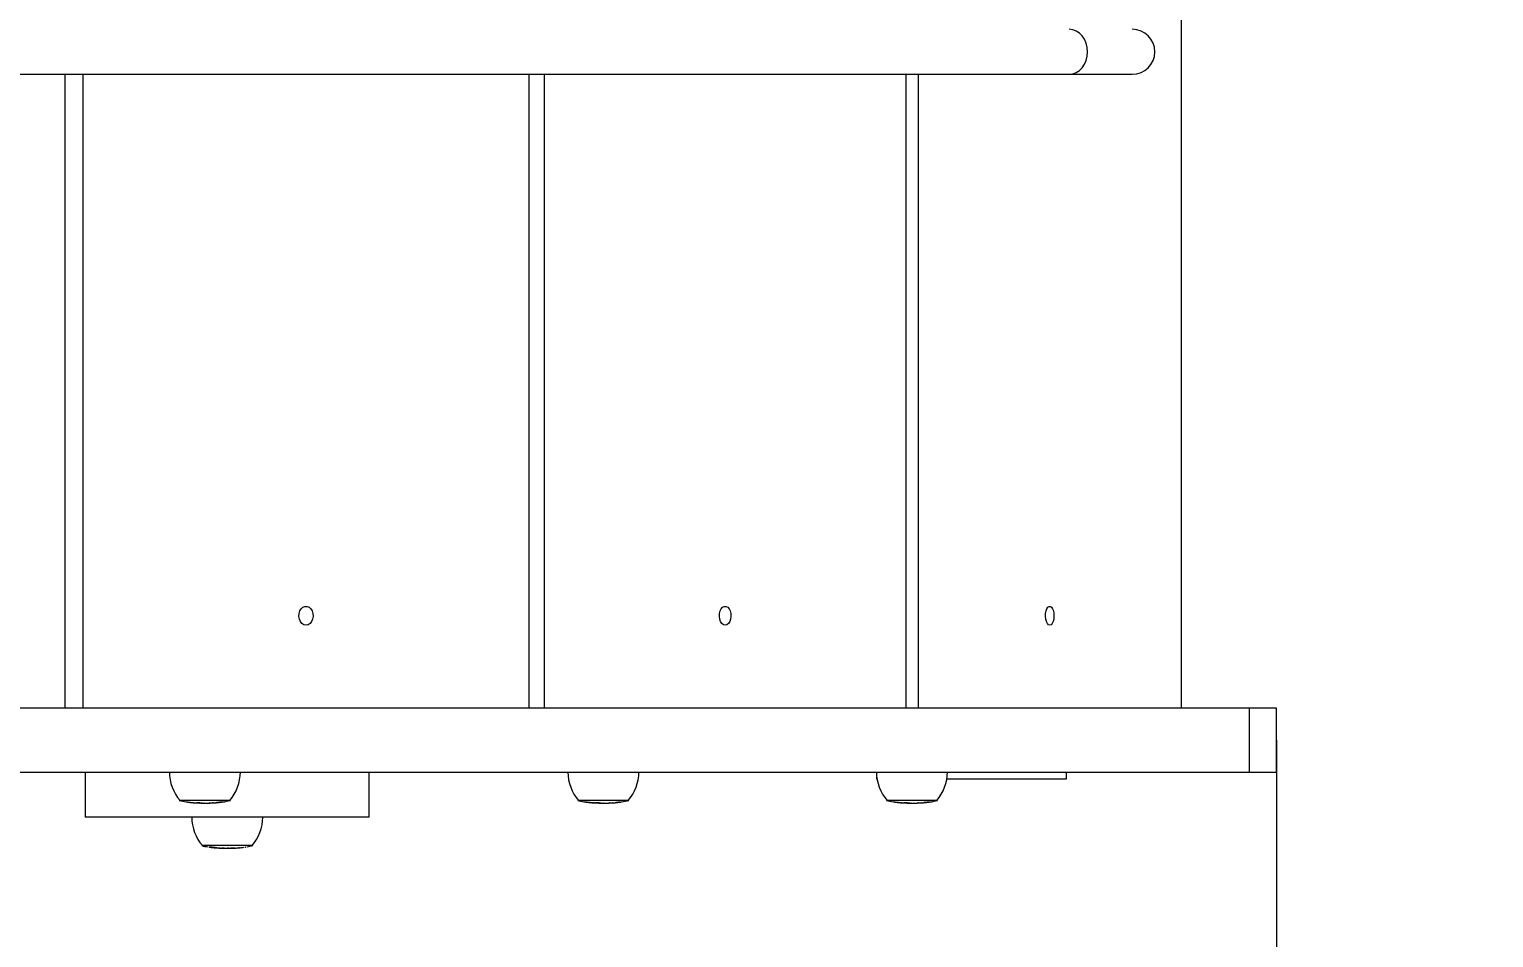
# Model space of a CAD drawing. Header units: millimetres. Extents: x -6796 to 9036, y -6828 to 5710.
# Drawn here: x 4953 to 5571, y 269 to 653 of the extents above; entities that cross this region are included whole.
import ezdxf

# ---------------------------------------------------------------- set-up
doc = ezdxf.new("R2010")
doc.units = ezdxf.units.MM
doc.layers.add('DIKOM_РАЗМЕР_ЗОНА', color=7, linetype='Continuous')
doc.layers.add('DIKOM_РАЗМЕР_ОБЪЕКТА', color=7, linetype='Continuous')
doc.styles.add('style1', font='arial.ttf', dxfattribs={"width": 0.8})
doc.dimstyles.new('1-50', dxfattribs={"dimtxt": 300, "dimasz": 200, "dimexe": 100, "dimexo": 0, "dimgap": 100, "dimtad": 1, "dimtxsty": 'style1', "dimcen": 200, "dimclrd": 7, "dimclre": 7, "dimclrt": 7, "dimadec": 1, "dimazin": 2, "dimtfac": 1, "dimtmove": 0, "dimatfit": 2, "dimfxl": 0, "dimlwd": 25, "dimlwe": 18, "dimarcsym": 0})

# ---------------------------------------------------------------- blocks, each defined once
blk = doc.blocks.new('*D11')
at = {"layer": 'Defpoints', "color": 0, "transparency": 16777216}
for p in [(-5295.52, 688.88), (5479.37, 352.85), (5479.37, -5858.19)]:
    blk.add_point(p, dxfattribs=at)
at = {"layer": 'DIKOM_РАЗМЕР_ОБЪЕКТА', "color": 7, "lineweight": 18, "transparency": 16777216}
for p, q in [((-5295.52, 688.88), (-5295.52, -5958.19)), ((5479.37, 352.85), (5479.37, -5958.19))]:
    blk.add_line(p, q, dxfattribs=at)
at = {"layer": 'DIKOM_РАЗМЕР_ОБЪЕКТА', "color": 7, "lineweight": 25, "transparency": 16777216}
blk.add_line((-5095.52, -5858.19), (5279.37, -5858.19), dxfattribs=at)
at = {"layer": 'DIKOM_РАЗМЕР_ОБЪЕКТА', "color": 7, "transparency": 16777216}
for points in [[(-5095.52, -5824.85), (-5095.52, -5891.52), (-5295.52, -5858.19)], [(5279.37, -5824.85), (5279.37, -5891.52), (5479.37, -5858.19)]]:
    blk.add_solid(points, dxfattribs=at)
at = {"layer": 'DIKOM_РАЗМЕР_ОБЪЕКТА', "color": 7, "transparency": 16777216, "insert": (180.34, -5605.01), "char_height": 300, "attachment_point": 5, "style": 'style1'}
blk.add_mtext('10800', dxfattribs=at)
blk = doc.blocks.new('*D12')
at = {"layer": 'Defpoints', "color": 0, "transparency": 16777216}
for p in [(2948.75, 3709.77), (8020.57, 3709.77), (3585.49, -3770.48)]:
    blk.add_point(p, dxfattribs=at)
at = {"layer": 'DIKOM_РАЗМЕР_ОБЪЕКТА', "color": 7, "lineweight": 18, "transparency": 16777216}
for p, q in [((2948.75, 3709.77), (8120.57, 3709.77)), ((3585.49, -3770.48), (8120.57, -3770.48))]:
    blk.add_line(p, q, dxfattribs=at)
at = {"layer": 'DIKOM_РАЗМЕР_ОБЪЕКТА', "color": 7, "lineweight": 25, "transparency": 16777216}
blk.add_line((8020.57, -3570.48), (8020.57, 3509.77), dxfattribs=at)
at = {"layer": 'DIKOM_РАЗМЕР_ОБЪЕКТА', "color": 7, "transparency": 16777216}
for points in [[(7987.24, 3509.77), (8053.9, 3509.77), (8020.57, 3709.77)], [(7987.24, -3570.48), (8053.9, -3570.48), (8020.57, -3770.48)]]:
    blk.add_solid(points, dxfattribs=at)
at = {"layer": 'DIKOM_РАЗМЕР_ОБЪЕКТА', "color": 7, "transparency": 16777216, "insert": (7767.4, 241.53), "char_height": 300, "attachment_point": 5, "rotation": 90, "style": 'style1'}
blk.add_mtext('7500', dxfattribs=at)
blk = doc.blocks.new('*D13')
at = {"layer": 'Defpoints', "color": 0, "transparency": 16777216}
for p in [(3235.25, 5709.77), (3235.49, -5270.48), (8936.08, -5270.48)]:
    blk.add_point(p, dxfattribs=at)
at = {"layer": 'DIKOM_РАЗМЕР_ЗОНА', "color": 7, "lineweight": 18, "transparency": 16777216}
for p, q in [((3235.25, 5709.77), (9036.08, 5709.77)), ((3235.49, -5270.48), (9036.08, -5270.48))]:
    blk.add_line(p, q, dxfattribs=at)
at = {"layer": 'DIKOM_РАЗМЕР_ЗОНА', "color": 7, "lineweight": 25, "transparency": 16777216}
blk.add_line((8936.08, 5509.77), (8936.08, -5070.48), dxfattribs=at)
at = {"layer": 'DIKOM_РАЗМЕР_ЗОНА', "color": 7, "transparency": 16777216}
for points in [[(8902.74, 5509.77), (8969.41, 5509.77), (8936.08, 5709.77)], [(8902.74, -5070.48), (8969.41, -5070.48), (8936.08, -5270.48)]]:
    blk.add_solid(points, dxfattribs=at)
at = {"layer": 'DIKOM_РАЗМЕР_ЗОНА', "color": 7, "transparency": 16777216, "insert": (8682.91, 289.46), "char_height": 300, "attachment_point": 5, "rotation": 90, "style": 'style1'}
blk.add_mtext('11000', dxfattribs=at)
blk = doc.blocks.new('*D14')
at = {"layer": 'Defpoints', "color": 0, "transparency": 16777216}
for p in [(-6795.52, 688.88), (6979.37, 688.88), (6979.37, -6727.83)]:
    blk.add_point(p, dxfattribs=at)
at = {"layer": 'DIKOM_РАЗМЕР_ЗОНА', "color": 7, "lineweight": 18, "transparency": 16777216}
for p, q in [((-6795.52, 688.88), (-6795.52, -6827.83)), ((6979.37, 688.88), (6979.37, -6827.83))]:
    blk.add_line(p, q, dxfattribs=at)
at = {"layer": 'DIKOM_РАЗМЕР_ЗОНА', "color": 7, "lineweight": 25, "transparency": 16777216}
blk.add_line((-6595.52, -6727.83), (6779.37, -6727.83), dxfattribs=at)
at = {"layer": 'DIKOM_РАЗМЕР_ЗОНА', "color": 7, "transparency": 16777216}
for points in [[(-6595.52, -6694.5), (-6595.52, -6761.17), (-6795.52, -6727.83)], [(6779.37, -6694.5), (6779.37, -6761.17), (6979.37, -6727.83)]]:
    blk.add_solid(points, dxfattribs=at)
at = {"layer": 'DIKOM_РАЗМЕР_ЗОНА', "color": 7, "transparency": 16777216, "insert": (26.03, -6474.56), "char_height": 300, "attachment_point": 5, "style": 'style1'}
blk.add_mtext('13800', dxfattribs=at)

msp = doc.modelspace()

# ---------------------------------------------------------------- linework, layer by layer
at = {"color": 7, "linetype": 'Continuous', "lineweight": 15}
for p, q in [((5439.212, 366.349), (5439.212, 1012.349)), ((4567.613, 633.849), (5391.835, 633.849)), ((4967.879, 366.349), (4967.879, 633.849)), ((4975.278, 633.849), (4975.278, 366.349)), ((5163.787, 366.349), (5163.787, 633.849)), ((5170.17, 633.849), (5170.17, 366.349)), ((5322.945, 366.349), (5322.945, 633.849)), ((5328.066, 633.849), (5328.066, 366.349)), ((5391.835, 633.849), (5418.505, 633.849)), ((5467.832, 366.349), (4357.736, 366.349)), ((5467.832, 366.349), (5467.832, 339.349)), ((5479.369, 366.349), (5467.832, 366.349)), ((5479.369, 339.349), (5479.369, 366.349)), ((4352.719, 339.349), (5467.832, 339.349)), ((4976.272, 339.349), (4976.272, 320.301)), ((5096.272, 320.301), (5096.272, 339.349)), ((5310.583, 336.349), (5310.583, 337.19)), ((5310.708, 336.349), (5310.583, 336.349)), ((5390.583, 336.349), (5340.171, 336.349)), ((5390.583, 339.349), (5390.583, 336.349)), ((5467.832, 339.349), (5479.369, 339.349)), ((5025.714, 327.349), (5016.03, 327.349)), ((5018.979, 326.793), (5018.895, 326.805)), ((5019.347, 326.738), (5019.436, 326.723)), ((5020.125, 326.645), (5020.347, 326.606)), ((5020.803, 326.554), (5021.258, 326.519)), ((5021.904, 326.443), (5021.788, 326.46)), ((5021.996, 326.443), (5021.942, 326.437)), ((5022.24, 326.424), (5022.361, 326.41)), ((5025.355, 326.297), (5025.52, 326.297)), ((5025.52, 326.297), (5025.773, 326.297)), ((5037.63, 327.349), (5025.714, 327.349)), ((5025.773, 326.297), (5026.543, 326.297)), ((5026.548, 326.298), (5026.388, 326.297)), ((5026.543, 326.297), (5027.214, 326.297)), ((5026.998, 326.297), (5027.233, 326.297)), ((5027.24, 326.297), (5028.29, 326.297)), ((5028.27, 326.297), (5028.435, 326.297)), ((5028.435, 326.297), (5028.968, 326.303)), ((5029.029, 326.303), (5028.978, 326.303)), ((5031.862, 326.45), (5031.873, 326.45)), ((5031.873, 326.45), (5031.958, 326.457)), ((5033.721, 326.703), (5033.721, 326.685)), ((5197.17, 327.349), (5184.319, 327.349)), ((5187.652, 326.728), (5187.662, 326.727)), ((5187.662, 326.727), (5189.196, 326.606)), ((5189.004, 326.583), (5187.717, 326.721)), ((5189.592, 326.507), (5189.363, 326.543)), ((5189.646, 326.554), (5189.99, 326.466)), ((5191.759, 326.341), (5191.74, 326.34)), ((5193.644, 326.297), (5194.064, 326.297)), ((5194.082, 326.297), (5194.406, 326.297)), ((5194.406, 326.297), (5195.257, 326.297)), ((5195.254, 326.298), (5195.159, 326.297)), ((5195.762, 326.297), (5195.908, 326.297)), ((5195.924, 326.297), (5196.594, 326.297)), ((5205.919, 327.349), (5197.17, 327.349)), ((5198.027, 326.329), (5197.813, 326.319)), ((5198.647, 326.353), (5198.83, 326.363)), ((5199.276, 326.388), (5199.11, 326.378)), ((5202.278, 326.686), (5202.278, 326.685)), ((5326.309, 327.349), (5314.639, 327.349)), ((5318.317, 326.697), (5319.243, 326.606)), ((5319.168, 326.583), (5318.697, 326.646)), ((5319.796, 326.52), (5319.527, 326.543)), ((5319.7, 326.554), (5320.206, 326.485)), ((5323.964, 326.297), (5324.272, 326.297)), ((5324.541, 326.297), (5324.437, 326.298)), ((5324.528, 326.297), (5324.59, 326.297)), ((5324.59, 326.297), (5325.411, 326.297)), ((5325.412, 326.298), (5325.297, 326.297)), ((5325.411, 326.297), (5325.526, 326.297)), ((5325.909, 326.297), (5326.067, 326.297)), ((5326.068, 326.297), (5326.914, 326.297)), ((5336.239, 327.349), (5326.309, 327.349)), ((5326.89, 326.297), (5326.901, 326.297)), ((5328.208, 326.329), (5328.094, 326.316)), ((5328.915, 326.348), (5329.023, 326.363)), ((5329.477, 326.388), (5329.37, 326.373)), ((5332.57, 326.692), (5332.57, 326.685)), ((5332.915, 326.734), (5332.899, 326.738)), ((5333.056, 326.76), (5332.973, 326.745)), ((5096.272, 320.301), (4976.272, 320.301)), ((5047.072, 308.301), (5025.472, 308.301)), ((5029.089, 307.641), (5028.588, 307.712)), ((5029.73, 307.67), (5029.73, 307.643)), ((5031.88, 307.368), (5031.822, 307.365)), ((5034.178, 307.254), (5034.046, 307.255)), ((5034.931, 307.249), (5034.749, 307.249)), ((5034.798, 307.248), (5034.821, 307.248)), ((5034.821, 307.248), (5035.423, 307.248)), ((5036.073, 307.248), (5036.396, 307.248)), ((5036.929, 307.25), (5036.394, 307.249)), ((5036.396, 307.248), (5037.347, 307.248)), ((5037.347, 307.248), (5037.598, 307.248)), ((5037.598, 307.248), (5037.747, 307.248)), ((5040.835, 307.369), (5041.025, 307.382)), ((5041.349, 307.404), (5041.223, 307.398)), ((5041.363, 307.405), (5041.349, 307.404)), ((5041.378, 307.411), (5041.363, 307.405)), ((5041.714, 307.441), (5041.777, 307.454))]:
    msp.add_line(p, q, dxfattribs=at)
at = {"color": 7, "linetype": 'Continuous', "lineweight": 15, "flags": 128}
for points in [[(5399.646, 643.349), (5399.495, 645.203), (5399.051, 646.985), (5398.329, 648.627), (5397.358, 650.067), (5396.174, 651.248), (5394.824, 652.126), (5393.359, 652.667), (5391.835, 652.849)], [(5391.835, 633.849), (5393.359, 634.032), (5394.824, 634.572), (5396.174, 635.45), (5397.358, 636.632), (5398.329, 638.071), (5399.051, 639.714), (5399.495, 641.496), (5399.646, 643.349)], [(5069.532, 401.349), (5068.643, 401.527), (5067.833, 402.044), (5067.174, 402.855), (5066.725, 403.888), (5066.524, 405.05), (5066.592, 406.239), (5066.92, 407.349), (5067.481, 408.281), (5068.224, 408.953), (5069.083, 409.305), (5069.982, 409.305), (5070.841, 408.953), (5071.584, 408.281), (5072.144, 407.349), (5072.473, 406.239), (5072.54, 405.05), (5072.34, 403.888), (5071.89, 402.855), (5071.231, 402.044), (5070.422, 401.527), (5069.532, 401.349)], [(5246.558, 401.349), (5245.837, 401.527), (5245.181, 402.044), (5244.646, 402.855), (5244.282, 403.888), (5244.12, 405.05), (5244.174, 406.239), (5244.44, 407.349), (5244.895, 408.281), (5245.497, 408.953), (5246.193, 409.305), (5246.922, 409.305), (5247.618, 408.953), (5248.22, 408.281), (5248.674, 407.349), (5248.941, 406.239), (5248.995, 405.05), (5248.833, 403.888), (5248.469, 402.855), (5247.935, 402.044), (5247.278, 401.527), (5246.558, 401.349)], [(5383.639, 401.349), (5383.115, 401.527), (5382.637, 402.044), (5382.249, 402.855), (5381.984, 403.888), (5381.866, 405.05), (5381.905, 406.239), (5382.099, 407.349), (5382.429, 408.281), (5382.867, 408.953), (5383.374, 409.305), (5383.904, 409.305), (5384.411, 408.953), (5384.848, 408.281), (5385.179, 407.349), (5385.373, 406.239), (5385.413, 405.05), (5385.294, 403.888), (5385.029, 402.855), (5384.641, 402.044), (5384.163, 401.527), (5383.639, 401.349)]]:
    msp.add_lwpolyline(points, dxfattribs=at)
at = {"color": 7, "linetype": 'Continuous', "lineweight": 15}
for centre, radius, start, end in [((5418.505, 643.349), 9.5, 270, 90), ((5030.507, 339.509), 18.677, 180.490933, 220.621157), ((5023.153, 339.509), 18.677, 319.378843, 359.509067), ((5198.796, 339.509), 18.677, 180.490933, 220.621157), ((5191.442, 339.509), 18.677, 319.378843, 359.509067), ((5329.116, 339.509), 18.677, 180.490933, 220.621157), ((5321.763, 339.509), 18.677, 319.378843, 359.509067), ((5025.355, 368.132), 41.836, 257.120378, 261.229873), ((5025.355, 368.132), 41.836, 261.863645, 262.814776), ((5025.355, 368.132), 41.836, 263.320996, 263.770984), ((5025.355, 368.132), 41.836, 264.377936, 265.269666), ((5025.355, 368.132), 41.836, 265.897352, 266.843528), ((5025.355, 368.132), 41.836, 267.433268, 269.00414), ((5028.305, 368.132), 41.836, 271.620957, 272.748519), ((5028.305, 368.132), 41.836, 273.375819, 274.344857), ((5028.305, 368.132), 41.836, 275.009891, 277.720753), ((5028.305, 368.132), 41.836, 278.35335, 282.879622), ((5193.644, 368.132), 41.836, 257.120378, 260.707496), ((5193.644, 368.132), 41.836, 260.707496, 261.087984), ((5193.644, 368.132), 41.836, 262.238058, 264.440525), ((5193.644, 368.132), 41.836, 264.990071, 265.181532), ((5193.644, 368.132), 41.836, 265.817145, 266.770486), ((5193.644, 368.132), 41.836, 267.392556, 270), ((5196.594, 368.132), 41.836, 270, 271.034555), ((5196.594, 368.132), 41.836, 271.668721, 272.811062), ((5196.594, 368.132), 41.836, 273.446582, 274.766162), ((5196.594, 368.132), 41.836, 275.799081, 276.272076), ((5196.594, 368.132), 41.836, 278.489342, 282.879622), ((5323.965, 368.132), 41.836, 257.120378, 261.252933), ((5323.965, 368.132), 41.836, 261.885314, 262.238136), ((5323.965, 368.132), 41.836, 262.763064, 264.280212), ((5323.965, 368.132), 41.836, 264.844431, 265.283856), ((5323.965, 368.132), 41.836, 265.910634, 266.755211), ((5323.965, 368.132), 41.836, 267.383287, 270), ((5326.914, 368.132), 41.836, 270, 270.988827), ((5326.914, 368.132), 41.836, 271.613414, 272.73855), ((5326.914, 368.132), 41.836, 273.364492, 274.432752), ((5326.914, 368.132), 41.836, 275.033152, 277.70001), ((5326.914, 368.132), 41.836, 278.331271, 282.879622), ((5039.949, 320.461), 18.677, 180.490933, 220.621157), ((5032.595, 320.461), 18.677, 319.378843, 359.509067), ((5034.797, 349.084), 41.836, 257.120378, 260.940687), ((5034.797, 349.084), 41.836, 265.012714, 266.510835), ((5034.797, 349.084), 41.836, 267.15022, 268.299782), ((5037.747, 349.084), 41.836, 270, 272.598863), ((5037.747, 349.084), 41.836, 273.193201, 274.232976), ((5037.747, 349.084), 41.836, 275.529307, 277.601082), ((5037.747, 349.084), 41.836, 279.485004, 282.879622)]:
    msp.add_arc(centre, radius, start, end, dxfattribs=at)
for points, knots in [([(5018.895, 326.805), (5018.979, 326.792), (5019.13, 326.769), (5019.281, 326.747), (5019.347, 326.738)], [0, 0, 0, 0, 0.5624552, 1, 1, 1, 1]), ([(5020.347, 326.606), (5020.423, 326.597), (5020.575, 326.579), (5020.728, 326.563), (5020.803, 326.554)], [0, 0, 0, 0, 0.5022329, 1, 1, 1, 1]), ([(5020.597, 326.57), (5020.576, 326.572), (5020.545, 326.575), (5020.501, 326.579), (5020.479, 326.582), (5020.468, 326.583)], [0, 0, 0, 0, 0.49993, 0.7500047, 1, 1, 1, 1]), ([(5020.606, 326.569), (5020.604, 326.569), (5020.601, 326.57), (5020.598, 326.57), (5020.597, 326.57)], [0, 0, 0, 0, 0.5269194, 1, 1, 1, 1]), ([(5020.819, 326.543), (5020.782, 326.548), (5020.726, 326.554), (5020.653, 326.563), (5020.622, 326.567), (5020.606, 326.569)], [0, 0, 0, 0, 0.4996558, 0.7498088, 1, 1, 1, 1]), ([(5021.788, 326.46), (5021.86, 326.454), (5022.01, 326.441), (5022.161, 326.43), (5022.24, 326.424)], [0, 0, 0, 0, 0.4769042, 1, 1, 1, 1]), ([(5023.05, 326.361), (5023.052, 326.361), (5023.058, 326.36), (5023.311, 326.351), (5023.704, 326.338), (5024.133, 326.325), (5024.4, 326.318), (5024.492, 326.316)], [0, 0, 0, 0, 0.1433453, 0.390448, 0.6376197, 0.8748986, 1, 1, 1, 1]), ([(5024.539, 326.31), (5024.363, 326.314), (5024.061, 326.321), (5023.726, 326.331), (5023.516, 326.337), (5023.444, 326.34), (5023.453, 326.34), (5023.454, 326.34)], [0, 0, 0, 0, 0.286706, 0.4894249, 0.6918796, 0.9447102, 1, 1, 1, 1]), ([(5024.492, 326.316), (5024.726, 326.311), (5025.132, 326.302), (5025.575, 326.296), (5025.736, 326.297), (5025.78, 326.297)], [0, 0, 0, 0, 0.4972135, 0.8629698, 1, 1, 1, 1]), ([(5025.624, 326.297), (5025.576, 326.297), (5025.449, 326.296), (5025.139, 326.299), (5024.809, 326.304), (5024.612, 326.308), (5024.539, 326.31)], [0, 0, 0, 0, 0.1998263, 0.5271464, 0.8265931, 1, 1, 1, 1]), ([(5026.388, 326.297), (5026.478, 326.297), (5026.58, 326.297), (5026.784, 326.297), (5026.897, 326.297), (5026.998, 326.297)], [0, 0, 0, 0, 0.4437485, 0.5, 1, 1, 1, 1]), ([(5028.841, 326.316), (5028.919, 326.318), (5029.069, 326.321), (5029.22, 326.326), (5029.293, 326.329)], [0, 0, 0, 0, 0.5157972, 1, 1, 1, 1]), ([(5028.968, 326.303), (5028.946, 326.304), (5028.904, 326.306), (5028.862, 326.312), (5028.841, 326.316)], [0, 0, 0, 0, 0.5020509, 1, 1, 1, 1]), ([(5029.293, 326.329), (5029.353, 326.318), (5029.419, 326.306), (5029.484, 326.314), (5029.49, 326.315)], [0, 0, 0, 0, 0.9178254, 1, 1, 1, 1]), ([(5030.107, 326.363), (5030.186, 326.367), (5030.337, 326.375), (5030.487, 326.384), (5030.559, 326.388)], [0, 0, 0, 0, 0.524191, 1, 1, 1, 1]), ([(5030.468, 326.369), (5030.408, 326.357), (5030.288, 326.333), (5030.167, 326.353), (5030.107, 326.363)], [0, 0, 0, 0, 0.4999094, 1, 1, 1, 1]), ([(5030.559, 326.388), (5030.619, 326.375), (5030.689, 326.359), (5030.76, 326.371), (5030.77, 326.373)], [0, 0, 0, 0, 0.8580411, 1, 1, 1, 1]), ([(5031.42, 326.414), (5031.414, 326.416), (5031.405, 326.42), (5031.636, 326.452), (5031.912, 326.485), (5032.334, 326.532), (5032.675, 326.571), (5032.87, 326.594)], [0, 0, 0, 0, 0.3343052, 0.4935654, 0.624336, 0.7849073, 1, 1, 1, 1]), ([(5031.652, 326.433), (5031.582, 326.426), (5031.467, 326.416), (5031.433, 326.414), (5031.42, 326.414)], [0, 0, 0, 0, 0.6117784, 1, 1, 1, 1]), ([(5032.957, 326.588), (5032.801, 326.57), (5032.547, 326.541), (5032.23, 326.505), (5032.006, 326.478), (5031.871, 326.458), (5031.872, 326.455), (5031.872, 326.454)], [0, 0, 0, 0, 0.255741, 0.4155566, 0.5756119, 0.7834885, 1, 1, 1, 1]), ([(5032.87, 326.594), (5033.076, 326.619), (5033.497, 326.669), (5033.916, 326.729), (5034.13, 326.76)], [0, 0, 0, 0, 0.4894778, 1, 1, 1, 1]), ([(5033.721, 326.685), (5033.591, 326.667), (5033.337, 326.633), (5033.082, 326.603), (5032.957, 326.588)], [0, 0, 0, 0, 0.5102699, 1, 1, 1, 1]), ([(5033.923, 326.68), (5033.902, 326.676), (5033.834, 326.664), (5033.767, 326.676), (5033.721, 326.685)], [0, 0, 0, 0, 0.3147473, 1, 1, 1, 1]), ([(5034.13, 326.76), (5034.191, 326.744), (5034.274, 326.723), (5034.357, 326.742), (5034.38, 326.747)], [0, 0, 0, 0, 0.7250471, 1, 1, 1, 1]), ([(5187.166, 326.806), (5187.254, 326.794), (5187.452, 326.765), (5187.651, 326.791), (5187.762, 326.805)], [0, 0, 0, 0, 0.4431711, 1, 1, 1, 1]), ([(5188.208, 326.738), (5188.116, 326.726), (5187.931, 326.702), (5187.745, 326.719), (5187.652, 326.728)], [0, 0, 0, 0, 0.5001732, 1, 1, 1, 1]), ([(5187.762, 326.805), (5187.846, 326.792), (5187.995, 326.769), (5188.143, 326.747), (5188.208, 326.738)], [0, 0, 0, 0, 0.5632298, 1, 1, 1, 1]), ([(5189.295, 326.57), (5189.247, 326.572), (5189.175, 326.575), (5189.078, 326.579), (5189.029, 326.582), (5189.004, 326.583)], [0, 0, 0, 0, 0.5000925, 0.7500122, 1, 1, 1, 1]), ([(5189.196, 326.606), (5189.271, 326.597), (5189.421, 326.579), (5189.571, 326.563), (5189.646, 326.554)], [0, 0, 0, 0, 0.5022393, 1, 1, 1, 1]), ([(5189.304, 326.569), (5189.302, 326.569), (5189.299, 326.57), (5189.296, 326.57), (5189.295, 326.57)], [0, 0, 0, 0, 0.5767761, 1, 1, 1, 1]), ([(5189.363, 326.543), (5189.351, 326.548), (5189.334, 326.554), (5189.313, 326.563), (5189.307, 326.567), (5189.304, 326.569)], [0, 0, 0, 0, 0.4997868, 0.7498415, 1, 1, 1, 1]), ([(5190.129, 326.448), (5190.198, 326.443), (5190.361, 326.429), (5190.524, 326.449), (5190.618, 326.46)], [0, 0, 0, 0, 0.4230767, 1, 1, 1, 1]), ([(5191.065, 326.424), (5190.954, 326.411), (5190.796, 326.392), (5190.639, 326.409), (5190.592, 326.414)], [0, 0, 0, 0, 0.7026507, 1, 1, 1, 1]), ([(5190.618, 326.46), (5190.689, 326.454), (5190.838, 326.441), (5190.987, 326.43), (5191.065, 326.424)], [0, 0, 0, 0, 0.4776666, 1, 1, 1, 1]), ([(5191.383, 326.359), (5191.333, 326.361), (5191.231, 326.365), (5191.286, 326.365), (5191.313, 326.365)], [0, 0, 0, 0, 0.5000987, 1, 1, 1, 1]), ([(5191.313, 326.365), (5191.391, 326.364), (5191.519, 326.362), (5191.986, 326.351), (5192.48, 326.338), (5192.942, 326.325), (5193.209, 326.318), (5193.301, 326.316)], [0, 0, 0, 0, 0.3033335, 0.5042667, 0.7052965, 0.8981041, 1, 1, 1, 1]), ([(5193.228, 326.31), (5193.048, 326.314), (5192.742, 326.321), (5192.338, 326.331), (5192.032, 326.337), (5191.845, 326.34), (5191.784, 326.341), (5191.759, 326.341)], [0, 0, 0, 0, 0.2560959, 0.4370433, 0.6178201, 0.8434712, 1, 1, 1, 1]), ([(5194.184, 326.298), (5194.143, 326.297), (5194.061, 326.296), (5193.788, 326.299), (5193.491, 326.304), (5193.299, 326.308), (5193.228, 326.31)], [0, 0, 0, 0, 0.2896231, 0.5802195, 0.8459366, 1, 1, 1, 1]), ([(5193.301, 326.316), (5193.525, 326.311), (5193.915, 326.302), (5194.284, 326.296), (5194.389, 326.297), (5194.419, 326.297)], [0, 0, 0, 0, 0.490944, 0.8520334, 1, 1, 1, 1]), ([(5195.159, 326.297), (5195.248, 326.297), (5195.349, 326.297), (5195.549, 326.297), (5195.661, 326.297), (5195.762, 326.297)], [0, 0, 0, 0, 0.4433919, 0.4996277, 1, 1, 1, 1]), ([(5197.347, 326.303), (5197.386, 326.304), (5197.464, 326.306), (5197.542, 326.312), (5197.58, 326.316)], [0, 0, 0, 0, 0.5020952, 1, 1, 1, 1]), ([(5197.58, 326.316), (5197.657, 326.318), (5197.806, 326.321), (5197.955, 326.326), (5198.027, 326.329)], [0, 0, 0, 0, 0.5159876, 1, 1, 1, 1]), ([(5198.83, 326.363), (5198.908, 326.367), (5199.056, 326.375), (5199.205, 326.384), (5199.276, 326.388)], [0, 0, 0, 0, 0.5245131, 1, 1, 1, 1]), ([(5200.07, 326.442), (5200.121, 326.446), (5200.245, 326.456), (5200.556, 326.486), (5201.019, 326.532), (5201.362, 326.571), (5201.558, 326.594)], [0, 0, 0, 0, 0.1492812, 0.3690662, 0.6386916, 1, 1, 1, 1]), ([(5201.524, 326.588), (5201.369, 326.57), (5201.117, 326.541), (5200.77, 326.505), (5200.532, 326.482), (5200.438, 326.474), (5200.402, 326.471)], [0, 0, 0, 0, 0.3779477, 0.613706, 0.8503768, 1, 1, 1, 1]), ([(5202.278, 326.685), (5202.149, 326.667), (5201.898, 326.633), (5201.647, 326.603), (5201.524, 326.588)], [0, 0, 0, 0, 0.5101104, 1, 1, 1, 1]), ([(5201.558, 326.594), (5201.761, 326.619), (5202.176, 326.669), (5202.59, 326.729), (5202.802, 326.76)], [0, 0, 0, 0, 0.489345, 1, 1, 1, 1]), ([(5317.605, 326.789), (5317.619, 326.785), (5317.68, 326.767), (5317.74, 326.789), (5317.788, 326.805)], [0, 0, 0, 0, 0.2273815, 1, 1, 1, 1]), ([(5317.788, 326.805), (5317.872, 326.792), (5318.023, 326.769), (5318.174, 326.747), (5318.241, 326.738)], [0, 0, 0, 0, 0.5623365, 1, 1, 1, 1]), ([(5318.241, 326.738), (5318.201, 326.725), (5318.141, 326.705), (5318.082, 326.716), (5318.061, 326.72)], [0, 0, 0, 0, 0.6575332, 1, 1, 1, 1]), ([(5319.4, 326.57), (5319.362, 326.572), (5319.305, 326.575), (5319.227, 326.579), (5319.188, 326.582), (5319.168, 326.583)], [0, 0, 0, 0, 0.5001668, 0.750007, 1, 1, 1, 1]), ([(5319.243, 326.606), (5319.319, 326.597), (5319.472, 326.579), (5319.624, 326.563), (5319.7, 326.554)], [0, 0, 0, 0, 0.5017084, 1, 1, 1, 1]), ([(5319.41, 326.569), (5319.408, 326.569), (5319.405, 326.57), (5319.402, 326.57), (5319.4, 326.57)], [0, 0, 0, 0, 0.5500763, 1, 1, 1, 1]), ([(5319.527, 326.543), (5319.506, 326.548), (5319.474, 326.554), (5319.433, 326.563), (5319.417, 326.567), (5319.41, 326.569)], [0, 0, 0, 0, 0.4997986, 0.7500056, 1, 1, 1, 1]), ([(5320.524, 326.443), (5320.538, 326.44), (5320.592, 326.431), (5320.647, 326.448), (5320.687, 326.46)], [0, 0, 0, 0, 0.2666105, 1, 1, 1, 1]), ([(5320.687, 326.46), (5320.759, 326.454), (5320.91, 326.441), (5321.061, 326.43), (5321.14, 326.424)], [0, 0, 0, 0, 0.4769407, 1, 1, 1, 1]), ([(5321.14, 326.424), (5321.093, 326.413), (5320.999, 326.39), (5320.905, 326.417), (5320.858, 326.431)], [0, 0, 0, 0, 0.5000933, 1, 1, 1, 1]), ([(5321.588, 326.365), (5321.635, 326.364), (5321.714, 326.362), (5322.125, 326.351), (5322.589, 326.338), (5323.043, 326.325), (5323.312, 326.318), (5323.406, 326.316)], [0, 0, 0, 0, 0.3033141, 0.5041992, 0.7051987, 0.898185, 1, 1, 1, 1]), ([(5323.378, 326.31), (5323.197, 326.314), (5322.889, 326.321), (5322.508, 326.331), (5322.234, 326.337), (5322.086, 326.34), (5322.054, 326.341), (5322.041, 326.341)], [0, 0, 0, 0, 0.2561431, 0.4371202, 0.6178082, 0.8435153, 1, 1, 1, 1]), ([(5324.434, 326.298), (5324.433, 326.298), (5324.421, 326.297), (5324.247, 326.296), (5323.963, 326.299), (5323.645, 326.304), (5323.449, 326.308), (5323.378, 326.31)], [0, 0, 0, 0, 0.0366588, 0.3157219, 0.5954925, 0.8516929, 1, 1, 1, 1]), ([(5323.406, 326.316), (5323.636, 326.311), (5324.036, 326.302), (5324.438, 326.296), (5324.567, 326.297), (5324.605, 326.297)], [0, 0, 0, 0, 0.4902711, 0.8508195, 1, 1, 1, 1]), ([(5325.297, 326.297), (5325.387, 326.297), (5325.489, 326.297), (5325.693, 326.297), (5325.807, 326.297), (5325.909, 326.297)], [0, 0, 0, 0, 0.443491, 0.5003794, 1, 1, 1, 1]), ([(5327.656, 326.303), (5327.673, 326.304), (5327.706, 326.306), (5327.739, 326.312), (5327.755, 326.316)], [0, 0, 0, 0, 0.5020307, 1, 1, 1, 1]), ([(5327.755, 326.316), (5327.833, 326.318), (5327.984, 326.321), (5328.135, 326.326), (5328.208, 326.329)], [0, 0, 0, 0, 0.5157494, 1, 1, 1, 1]), ([(5329.023, 326.363), (5329.103, 326.367), (5329.254, 326.375), (5329.405, 326.384), (5329.477, 326.388)], [0, 0, 0, 0, 0.5246387, 1, 1, 1, 1]), ([(5330.148, 326.424), (5330.174, 326.425), (5330.227, 326.428), (5330.469, 326.452), (5330.795, 326.485), (5331.251, 326.532), (5331.595, 326.571), (5331.793, 326.594)], [0, 0, 0, 0, 0.1784001, 0.3749528, 0.5363648, 0.7345721, 1, 1, 1, 1]), ([(5331.805, 326.588), (5331.648, 326.57), (5331.393, 326.541), (5331.051, 326.505), (5330.787, 326.478), (5330.566, 326.456), (5330.512, 326.452), (5330.48, 326.45)], [0, 0, 0, 0, 0.2343352, 0.3807321, 0.5272802, 0.717608, 1, 1, 1, 1]), ([(5331.793, 326.594), (5331.999, 326.619), (5332.421, 326.669), (5332.841, 326.729), (5333.056, 326.76)], [0, 0, 0, 0, 0.4894969, 1, 1, 1, 1]), ([(5332.57, 326.685), (5332.44, 326.667), (5332.185, 326.634), (5331.93, 326.603), (5331.805, 326.588)], [0, 0, 0, 0, 0.5105606, 1, 1, 1, 1]), ([(5028.588, 307.712), (5028.72, 307.698), (5028.984, 307.671), (5029.247, 307.704), (5029.379, 307.72)], [0, 0, 0, 0, 0.4998488, 1, 1, 1, 1]), ([(5029.73, 307.643), (5029.629, 307.633), (5029.426, 307.614), (5029.225, 307.629), (5029.124, 307.636)], [0, 0, 0, 0, 0.5000996, 1, 1, 1, 1]), ([(5029.124, 307.636), (5029.251, 307.619), (5029.5, 307.585), (5029.749, 307.555), (5029.871, 307.54)], [0, 0, 0, 0, 0.5104777, 1, 1, 1, 1]), ([(5029.379, 307.72), (5029.581, 307.69), (5029.975, 307.632), (5030.37, 307.583), (5030.562, 307.559)], [0, 0, 0, 0, 0.5123566, 1, 1, 1, 1]), ([(5030.463, 307.548), (5030.344, 307.562), (5030.099, 307.592), (5029.855, 307.625), (5029.73, 307.643)], [0, 0, 0, 0, 0.4886348, 1, 1, 1, 1]), ([(5029.871, 307.54), (5030.025, 307.522), (5030.274, 307.493), (5030.627, 307.457), (5030.918, 307.429), (5031.186, 307.408), (5031.315, 307.402), (5031.371, 307.402), (5031.382, 307.402)], [0, 0, 0, 0, 0.219794, 0.3567988, 0.4943483, 0.6727229, 0.9373905, 1, 1, 1, 1]), ([(5031.437, 307.411), (5031.44, 307.412), (5031.459, 307.414), (5031.389, 307.429), (5031.248, 307.452), (5031.002, 307.484), (5030.723, 307.516), (5030.534, 307.539), (5030.463, 307.548)], [0, 0, 0, 0, 0.0445553, 0.267052, 0.4479425, 0.6297277, 0.8617384, 1, 1, 1, 1]), ([(5030.562, 307.559), (5030.759, 307.536), (5031.084, 307.499), (5031.484, 307.45), (5031.747, 307.412), (5031.885, 307.385), (5031.878, 307.378), (5031.876, 307.376)], [0, 0, 0, 0, 0.2720492, 0.450544, 0.6290752, 0.8639391, 1, 1, 1, 1]), ([(5031.822, 307.365), (5031.726, 307.368), (5031.585, 307.371), (5031.189, 307.404), (5030.922, 307.428), (5030.761, 307.444), (5030.718, 307.449)], [0, 0, 0, 0, 0.4984955, 0.7358789, 0.9309367, 1, 1, 1, 1]), ([(5032.25, 307.332), (5032.328, 307.326), (5032.537, 307.311), (5032.746, 307.333), (5032.877, 307.347)], [0, 0, 0, 0, 0.3695808, 1, 1, 1, 1]), ([(5033.32, 307.321), (5033.188, 307.308), (5032.987, 307.288), (5032.786, 307.301), (5032.717, 307.306)], [0, 0, 0, 0, 0.6552117, 1, 1, 1, 1]), ([(5032.877, 307.347), (5032.948, 307.342), (5033.095, 307.333), (5033.243, 307.325), (5033.32, 307.321)], [0, 0, 0, 0, 0.476329, 1, 1, 1, 1]), ([(5033.556, 307.271), (5033.612, 307.268), (5033.799, 307.259), (5033.985, 307.274), (5034.117, 307.286)], [0, 0, 0, 0, 0.2949689, 1, 1, 1, 1]), ([(5034.117, 307.286), (5034.188, 307.283), (5034.336, 307.278), (5034.483, 307.274), (5034.56, 307.272)], [0, 0, 0, 0, 0.4838655, 1, 1, 1, 1]), ([(5034.56, 307.272), (5034.497, 307.267), (5034.371, 307.257), (5034.245, 307.255), (5034.181, 307.255)], [0, 0, 0, 0, 0.498508, 1, 1, 1, 1]), ([(5034.181, 307.255), (5034.816, 307.251), (5035.524, 307.247), (5036.232, 307.25), (5036.305, 307.251)], [0, 0, 0, 0, 0.8969512, 1, 1, 1, 1]), ([(5036.305, 307.251), (5036.409, 307.25), (5036.617, 307.25), (5036.825, 307.25), (5036.929, 307.25)], [0, 0, 0, 0, 0.5003421, 1, 1, 1, 1]), ([(5037.344, 307.249), (5037.48, 307.249), (5037.755, 307.25), (5038.292, 307.26), (5038.645, 307.268), (5038.824, 307.273)], [0, 0, 0, 0, 0.3275975, 0.6589613, 1, 1, 1, 1]), ([(5038.737, 307.265), (5038.584, 307.262), (5038.304, 307.255), (5037.911, 307.25), (5037.666, 307.248), (5037.585, 307.248), (5037.577, 307.249)], [0, 0, 0, 0, 0.3583363, 0.6608324, 0.9633762, 1, 1, 1, 1]), ([(5039.644, 307.292), (5039.65, 307.292), (5039.673, 307.292), (5039.562, 307.288), (5039.332, 307.281), (5039.032, 307.272), (5038.819, 307.267), (5038.737, 307.265)], [0, 0, 0, 0, 0.1031931, 0.3467298, 0.5903742, 0.8412286, 1, 1, 1, 1]), ([(5038.824, 307.273), (5039.024, 307.278), (5039.391, 307.289), (5039.795, 307.302), (5040.034, 307.311), (5040.066, 307.313), (5040.079, 307.314)], [0, 0, 0, 0, 0.3122993, 0.5725017, 0.8320748, 1, 1, 1, 1]), ([(5041.025, 307.382), (5041.143, 307.392), (5041.373, 307.41), (5041.602, 307.431), (5041.714, 307.441)], [0, 0, 0, 0, 0.5129465, 1, 1, 1, 1]), ([(5043.687, 307.673), (5043.78, 307.686), (5043.985, 307.716), (5044.19, 307.748), (5044.301, 307.765)], [0, 0, 0, 0, 0.4558951, 1, 1, 1, 1])]:
    msp.add_open_spline(points, degree=3, knots=knots, dxfattribs=at)

# ---------------------------------------------------------------- dimensions: what is measured, and where the dimension line sits
at = {"layer": 'DIKOM_РАЗМЕР_ЗОНА', "color": 3}
dim = msp.add_linear_dim(base=(8936.077, -5270.479), p1=(3235.253, 5709.772), p2=(3235.487, -5270.479), angle=90, text='11000', dimstyle='1-50', dxfattribs=at)
dim.commit()
dim.dimension.update_dxf_attribs({"geometry": '*D13', "text_midpoint": (8936.077, 289.463), "dimtype": 160})
dim = msp.add_linear_dim(base=(6979.369, -6727.833), p1=(-6795.523, 688.881), p2=(6979.369, 688.881), text='13800', dimstyle='1-50', dxfattribs=at)
dim.commit()
dim.dimension.update_dxf_attribs({"geometry": '*D14', "text_midpoint": (26.027, -6727.833), "dimtype": 160})
at = {"layer": 'DIKOM_РАЗМЕР_ОБЪЕКТА', "color": 3}
dim = msp.add_linear_dim(base=(8020.571, 3709.772), p1=(3585.487, -3770.479), p2=(2948.753, 3709.772), angle=90, text='7500', dimstyle='1-50', dxfattribs=at)
dim.commit()
dim.dimension.update_dxf_attribs({"geometry": '*D12', "text_midpoint": (8020.571, 241.526), "dimtype": 160})
dim = msp.add_linear_dim(base=(5479.369, -5858.185), p1=(-5295.523, 688.88), p2=(5479.369, 352.849), text='10800', dimstyle='1-50', dxfattribs=at)
dim.commit()
dim.dimension.update_dxf_attribs({"geometry": '*D11', "text_midpoint": (180.342, -5858.185), "dimtype": 160})

doc.saveas('drawing.dxf')
